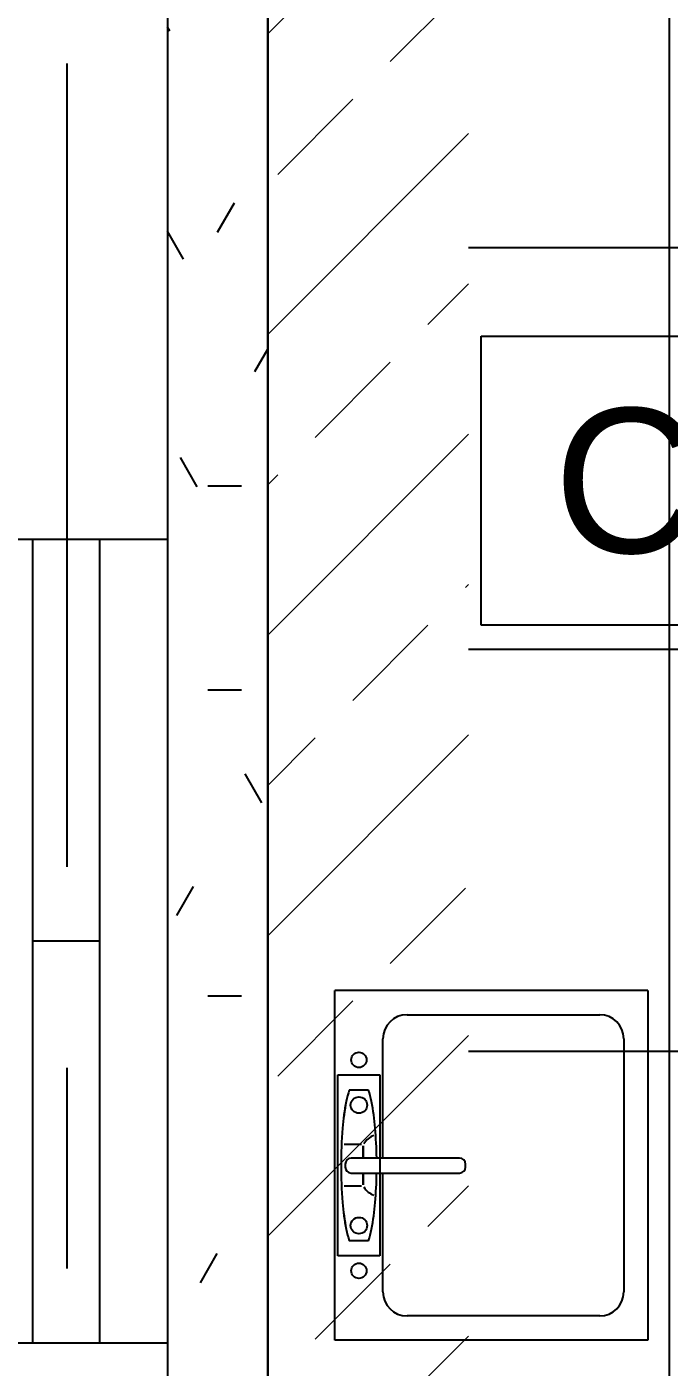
# Model space of a CAD drawing. Header units: millimetres. Extents: x -92759 to 184353, y -15225 to 86714.
# Drawn here: x 72641 to 73601, y 53653 to 55655 of the extents above; entities that cross this region are included whole.
import ezdxf

# ---------------------------------------------------------------- set-up
doc = ezdxf.new("R2010")
doc.units = ezdxf.units.MM
doc.linetypes.add('IDA - Grid Line', pattern=[2100, 1200, -300, 300, -300])
for name, color, linetype in [('0-1', 9, 'Continuous'), ('0-L4', 1, 'Continuous'), ('A-_SANIFIXR_E', 8, 'Continuous'), ('A-_WALL----_H-1', 9, 'Continuous'), ('A-_WALLPRTN_E', 8, 'Continuous'), ('A-PATT-CONC', 8, 'Continuous'), ('E-legend', 1, 'Continuous'), ('HF Text', 7, 'Continuous'), ('M-_SANIFIXR_E', 9, 'Continuous')]:
    doc.layers.add(name, color=color, linetype=linetype)
doc.layers.add('A-_FURN--1', color=7, linetype='Continuous', true_color=0xaaaaaa)
doc.layers.add('S-_ANOTGRID_E-1', color=9, linetype='IDA - Grid Line', true_color=0x808080)
doc.layers.add('HFI 9MM FPB', color=94, linetype='Continuous', lineweight=5)
doc.styles.add('Arial_4', font='arial.ttf', dxfattribs={"height": 1.8})
doc.styles.add('Simplex', font='simplex_.ttf', dxfattribs={"width": 0.7, "height": 450})

# ---------------------------------------------------------------- blocks, each defined once
blk = doc.blocks.new('1599_FURN_RHH_BLK8 _NEW__2ND STY_dwg-10261561-BLK8_RHH_2ND STOREY PLAN')
at = {"layer": 'A-_FURN--1', "flags": 128}
blk.add_lwpolyline([(-16699.8, -22500.1), (-16699.8, -27150.1), (-17299.8, -27150.1), (-17299.8, -22500.1)], close=True, dxfattribs=at)
at = {"layer": 'A-_SANIFIXR_E'}
for p, q in [((-16731.8, -25126.2), (-17199.8, -25126.2)), ((-17199.8, -25648.2), (-17199.8, -25126.2)), ((-16731.8, -25126.2), (-16731.8, -25648.2)), ((-17091.8, -25162.2), (-16803.8, -25162.2)), ((-17127.8, -25376.3), (-17127.8, -25198.2)), ((-16767.8, -25198.2), (-16767.8, -25576.2)), ((-17195.3, -25252.2), (-17132.3, -25252.2)), ((-17195.3, -25522.2), (-17195.3, -25252.2)), ((-17132.3, -25252.2), (-17132.3, -25522.2)), ((-17149.3, -25274.7), (-17178.2, -25274.7)), ((-17160.1, -25356), (-17186, -25356)), ((-17157.6, -25358), (-17157.6, -25376.3)), ((-17184.2, -25385.3), (-17184.2, -25389.8)), ((-17013.2, -25376.3), (-17175.2, -25376.3)), ((-17004.2, -25389.8), (-17004.2, -25385.3)), ((-17175.2, -25398.8), (-17013.2, -25398.8)), ((-17157.6, -25399), (-17157.6, -25416.5)), ((-17127.8, -25576.2), (-17127.8, -25398.8)), ((-17160.1, -25418.4), (-17186, -25418.4)), ((-17178.2, -25499.7), (-17149.3, -25499.7)), ((-17132.3, -25522.2), (-17195.3, -25522.2)), ((-16803.8, -25612.2), (-17091.8, -25612.2)), ((-16731.8, -25648.2), (-17199.8, -25648.2))]:
    blk.add_line(p, q, dxfattribs=at)
for centre, radius in [((-17163.8, -25229.7), 11.4), ((-17163.8, -25297.2), 12.3), ((-17163.8, -25477.2), 12.3), ((-17163.8, -25544.7), 11.4)]:
    blk.add_circle(centre, radius, dxfattribs=at)
for centre, radius, start, end in [((-17091.8, -25198.2), 36, 90, 180), ((-16803.8, -25198.2), 36, 0, 90), ((-17038.1, -25320.4), 147.4, 161.9543, 168.8025), ((-17289.5, -25320.4), 147.4, 11.1975, 18.0457), ((-16835.8, -25360.4), 353.6, 168.8025, 175.3124), ((-17491.7, -25360.4), 353.6, 4.6876, 11.1975), ((-16509, -25387.2), 681.5, 175.3124, 180), ((-17133.6, -25367.2), 25.7, 108.0147, 151.5587), ((-17818.6, -25387.2), 681.5, 0.9213, 4.6876), ((-16509, -25387.2), 681.5, 180, 184.6876), ((-17175.2, -25385.3), 9, 90, 180), ((-17013.2, -25385.3), 9, 0, 90), ((-17175.2, -25389.8), 9, 180, 270), ((-17818.6, -25387.2), 681.5, 355.3124, 359.0296), ((-17013.2, -25389.8), 9, 270, 0), ((-17133.6, -25407.3), 25.7, 208.4413, 251.9853), ((-16835.8, -25414), 353.6, 184.6876, 191.1975), ((-17491.7, -25414), 353.6, 348.8025, 355.3124), ((-17038.1, -25454.1), 147.4, 191.1975, 198.0457), ((-17289.5, -25454.1), 147.4, 341.9543, 348.8025), ((-17091.8, -25576.2), 36, 180, 270), ((-16803.8, -25576.2), 36, 270, 0)]:
    blk.add_arc(centre, radius, start, end, dxfattribs=at)
blk = doc.blocks.new('A$C3019c3af')
at = {"layer": 'A-_WALL----_H-1'}
h = blk.add_hatch(dxfattribs=at)
h.set_pattern_fill('FP_8', color=256, style=0, pattern_type=2)
h.set_pattern_definition([(0, (-11670.95, 40338.29), (609.6, 152.4), [50.292, -406.908, 50.292, -406.908, -2438.4]), (0, (-11670.95, 40338.29), (609.6, 152.4), [-914.4, 50.292, -864.108, 50.292, -406.908, -1066.8]), (0, (-11670.95, 40338.29), (609.6, 152.4), [-2286, 50.292, -254.508, 50.292, -711.708]), (120, (-11442.35, 40414.49), (-436.7823, 451.7291), [50.292, -406.908, 50.292, -406.908, -2438.4]), (120, (-11442.35, 40414.49), (-436.7823, 451.7291), [-914.4, 50.292, -864.108, 50.292, -406.908, -1066.8]), (120, (-11442.35, 40414.49), (-436.7823, 451.7291), [-2286, 50.292, -254.508, 50.292, -711.708]), (240, (-11366.15, 40719.29), (-172.8177, -604.1291), [50.292, -406.908, 50.292, -406.908, -2438.4]), (240, (-11366.15, 40719.29), (-172.8177, -604.1291), [-914.4, 50.292, -864.108, 50.292, -406.908, -1066.8]), (240, (-11366.15, 40719.29), (-172.8177, -604.1291), [-2286, 50.292, -254.508, 50.292, -711.708])])
h.paths.add_polyline_path([(-9700, 19900), (-9700, 23500), (-9850, 23500), (-9850, 19900)])
at = {"layer": 'A-_WALLPRTN_E'}
for p, q in [((-9700, 28450), (-9700, 19900)), ((-9850, 23350), (-9850, 19900))]:
    blk.add_line(p, q, dxfattribs=at)
at = {"layer": 'M-_SANIFIXR_E'}
for p, q in [((-9132, 21473.9), (-9600, 21473.9)), ((-9600, 20951.9), (-9600, 21473.9)), ((-9132, 21473.9), (-9132, 20951.9)), ((-9492, 21437.9), (-9204, 21437.9)), ((-9528, 21223.8), (-9528, 21401.9)), ((-9168, 21401.9), (-9168, 21023.9)), ((-9595.5, 21347.9), (-9532.5, 21347.9)), ((-9595.5, 21077.9), (-9595.5, 21347.9)), ((-9532.5, 21347.9), (-9532.5, 21077.9)), ((-9549.5, 21325.4), (-9578.5, 21325.4)), ((-9560.3, 21244.1), (-9586.2, 21244.1)), ((-9413.4, 21223.8), (-9575.4, 21223.8)), ((-9557.9, 21242.1), (-9557.9, 21223.8)), ((-9584.4, 21214.8), (-9584.4, 21210.3)), ((-9404.4, 21210.3), (-9404.4, 21214.8)), ((-9575.4, 21201.3), (-9413.4, 21201.3)), ((-9557.9, 21201.1), (-9557.9, 21183.6)), ((-9528, 21023.9), (-9528, 21201.3)), ((-9560.3, 21181.7), (-9586.2, 21181.7)), ((-9578.5, 21100.4), (-9549.5, 21100.4)), ((-9532.5, 21077.9), (-9595.5, 21077.9)), ((-9204, 20987.9), (-9492, 20987.9)), ((-9132, 20951.9), (-9600, 20951.9))]:
    blk.add_line(p, q, dxfattribs=at)
for centre, radius in [((-9564, 21370.4), 11.4), ((-9564, 21302.9), 12.3), ((-9564, 21122.9), 12.3), ((-9564, 21055.4), 11.4)]:
    blk.add_circle(centre, radius, dxfattribs=at)
for centre, radius, start, end in [((-9492, 21401.9), 36, 90, 180), ((-9204, 21401.9), 36, 0, 90), ((-9438.3, 21279.7), 147.4, 161.9543, 168.8025), ((-9689.7, 21279.7), 147.4, 11.1975, 18.0457), ((-9236.1, 21239.7), 353.6, 168.8025, 175.3124), ((-9891.9, 21239.7), 353.6, 4.6876, 11.1975), ((-8909.2, 21212.9), 681.5, 175.3124, 180), ((-10218.8, 21212.9), 681.5, 0.9213, 4.6876), ((-9533.8, 21232.9), 25.7, 108.0147, 151.5587), ((-9575.4, 21214.8), 9, 90, 180), ((-9413.4, 21214.8), 9, 0, 90), ((-8909.2, 21212.9), 681.5, 180, 184.6876), ((-9575.4, 21210.3), 9, 180, 270), ((-9413.4, 21210.3), 9, 270, 0), ((-10218.8, 21212.9), 681.5, 355.3124, 359.0296), ((-9533.8, 21192.8), 25.7, 208.4413, 251.9853), ((-9236.1, 21186.1), 353.6, 184.6876, 191.1975), ((-9891.9, 21186.1), 353.6, 348.8025, 355.3124), ((-9438.3, 21146), 147.4, 191.1975, 198.0457), ((-9689.7, 21146), 147.4, 341.9543, 348.8025), ((-9492, 21023.9), 36, 180, 270), ((-9204, 21023.9), 36, 270, 0)]:
    blk.add_arc(centre, radius, start, end, dxfattribs=at)
at = {"layer": 'S-_ANOTGRID_E-1'}
blk.add_line((-10000, -20341.4), (-10000, 52351.8), dxfattribs=at)
at = {"layer": 'M-_SANIFIXR_E'}
blk.add_blockref('1599_FURN_RHH_BLK8 _NEW__2ND STY_dwg-10261561-BLK8_RHH_2ND STOREY PLAN', (7599.8, 46600.1), dxfattribs=at)
blk = doc.blocks.new('RCP_B8L2')
at = {"layer": 'A-PATT-CONC'}
h = blk.add_hatch(dxfattribs=at)
h.set_pattern_fill('ANSI37', color=256, scale=189, angle=45)
h.set_pattern_definition([(90, (-377518.07, -159502.3), (-600.075, 0), []), (180, (-377518.07, -159502.3), (-6e-14, -600.075), [])])
h.paths.add_polyline_path([(-379318.1, -159502.3), (-377518.1, -159502.3), (-377518.1, -167902.3), (-379318.1, -167902.3)])
at = {"layer": 'HFI 9MM FPB'}
h = blk.add_hatch(dxfattribs=at)
h.set_pattern_fill('ANSI33', color=256, scale=50)
h.set_pattern_definition([(45, (-581589.02, -147239), (-224.5064, 224.5064), []), (45, (-581364.5, -147239), (-224.5064, 224.5064), [158.75, -79.375])])
h.paths.add_polyline_path([(-379318.1, -159502.3), (-377518.1, -159502.3), (-377518.1, -167902.3), (-379318.1, -167902.3)], flags=16)
h.paths.add_polyline_path([(-379618.1, -159277.3), (-377218.1, -159277.3), (-377218.1, -168175.3), (-379618.1, -168175.3)])
blk.add_lwpolyline([(-383068.1, -164227.3), (-379768.1, -164227.3), (-379768.1, -167677.3), (-380218.1, -167677.3), (-380218.1, -168127.3), (-383068.1, -168127.3)], close=True, dxfattribs=at)
at = {"layer": 'HF Text', "insert": (-379191.1, -165233.7), "char_height": 215.85, "width": 1353.585, "attachment_point": 1, "style": 'Arial_4', "bg_fill": 16, "box_fill_scale": 1.5, "bg_fill_color": 256, "bg_fill_transparency": 0}
blk.add_mtext('CH= 2800', dxfattribs=at)
blk = doc.blocks.new('L5-Batten Light')
at = {"layer": 'E-legend', "lineweight": 25}
for p, q in [((-366378.7, -162532.4), (-366378.7, -162832.4)), ((-365178.7, -162832.4), (-365178.7, -162532.4)), ((-366378.7, -162632.4), (-365178.7, -162632.4)), ((-365778.7, -162732.4), (-365778.7, -162632.4)), ((-366378.7, -162732.4), (-365178.7, -162732.4))]:
    blk.add_line(p, q, dxfattribs=at)
at = {"layer": 'E-legend', "lineweight": 25, "style": 'Simplex', "width": 0.7}
blk.add_text('L5', height=350, dxfattribs=at).set_placement((-366378.6, -162457.3))
blk = doc.blocks.new('EL_B8_L2_R4')
at = {"layer": '0-L4', "color": 7, "rotation": 90}
blk.add_blockref('L5-Batten Light', (-180283.8, 340726.4), dxfattribs=at)

msp = doc.modelspace()

# ---------------------------------------------------------------- block references
at = {"layer": '0-1'}
msp.add_blockref('A$C3019c3af', (82701.1, 32741.2), dxfattribs=at)
at = {"layer": 'A-PATT-CONC'}
msp.add_blockref('RCP_B8L2', (452619.1, 220318.5), dxfattribs=at)
at = {"layer": 'E-legend', "color": 7}
msp.add_blockref('EL_B8_L2_R4', (90301.1, 79341.2), dxfattribs=at)

doc.saveas('drawing.dxf')
